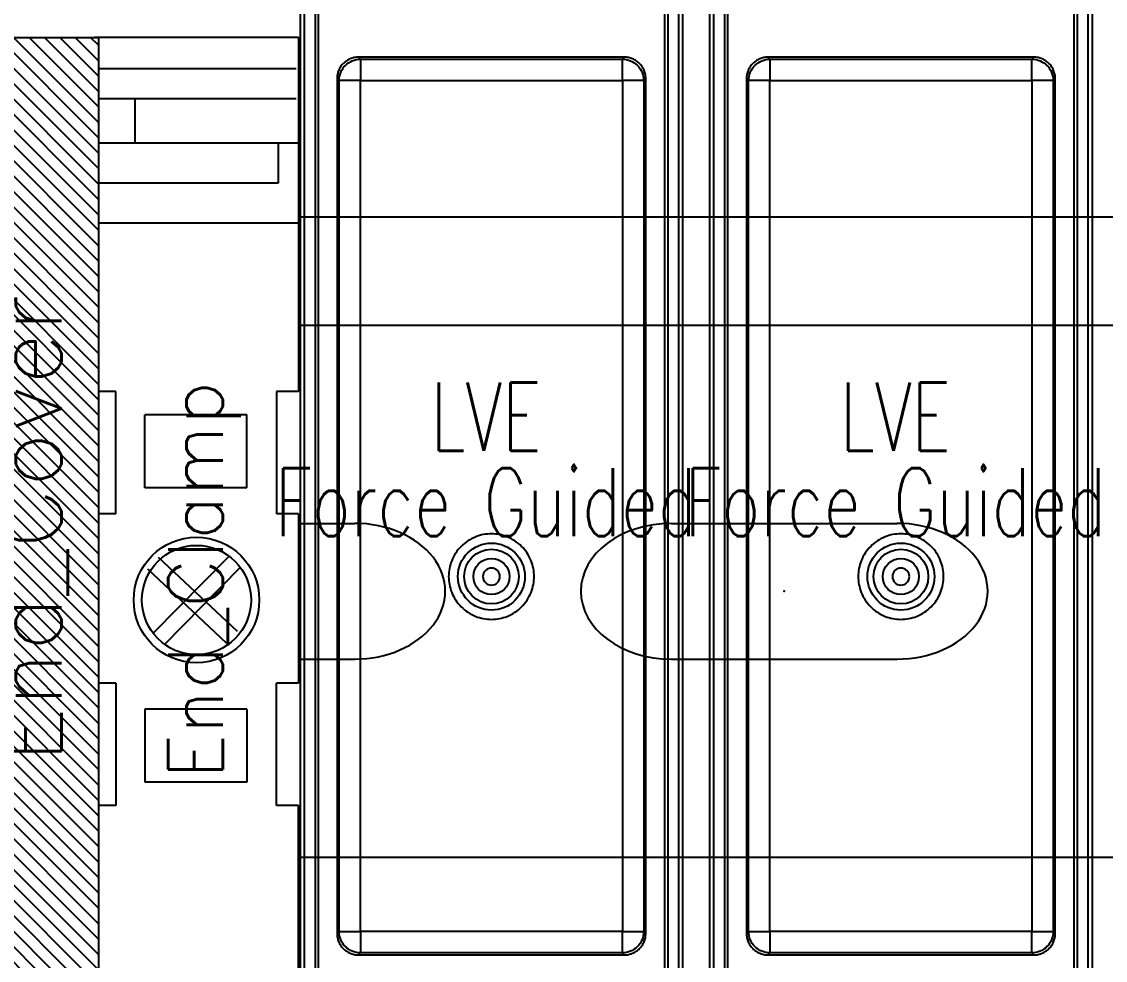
# Model space of a CAD drawing. Header units: inches. Extents: x 0.1 to 89.7, y 0.1 to 57.6.
# Drawn here: x 62.676 to 64.661, y 23.288 to 25.006 of the extents above; entities that cross this region are included whole.
import ezdxf
from ezdxf.enums import TextEntityAlignment as Align

# ---------------------------------------------------------------- set-up
doc = ezdxf.new("R2010")
doc.units = ezdxf.units.IN
doc.header["$MEASUREMENT"] = 0
doc.set_wipeout_variables(frame=1)
for name, color, linetype in [('PDESC', 142, 'Continuous'), ('PLOC', 8, 'Continuous'), ('PSYMS', 7, 'Continuous'), ('PTERM', 4, 'Continuous')]:
    doc.layers.add(name, color=color, linetype=linetype)
doc.styles.get("Standard").update_dxf_attribs({"font": 'arial.ttf'})
doc.styles.add('WD', font='romans.shx', dxfattribs={"height": 0.185})

# ---------------------------------------------------------------- blocks, each defined once
blk = doc.blocks.new('HDINFCF7')
for p, q in [((0, 0.69), (29, 0.69)), ((0, 0.49), (29, 0.49)), ((9.2918, 0.125), (9.7082, 0.125)), ((10.2918, 0.125), (10.7082, 0.125)), ((9.2918, -0.125), (9.7082, -0.125)), ((10.2918, -0.125), (10.7082, -0.125)), ((0, -0.49), (29, -0.49))]:
    blk.add_line(p, q)
for centre, major_axis, start_param, end_param in [((9.2918, 0), (-0.1668, 0), -1.570796, 1.570794), ((9.7082, 0), (0.1668, 0), 4.712386, 7.853986), ((10.2918, 0), (-0.1668, 0), -1.570796, 1.570794), ((10.7082, 0), (0.1668, 0), 4.712386, 7.853986)]:
    blk.add_ellipse(centre, major_axis=major_axis, ratio=0.749429, start_param=start_param, end_param=end_param)
for p in [(9.5, 0), (10.5, 0)]:
    blk.add_point(p)
at = {"flags": 11}
for p in [(1.5, 0), (14.5, 0), (27.5, 0)]:
    blk.add_attdef('NC', text='', height=0.01, rotation=270, dxfattribs=at).set_placement(p, align=Align.MIDDLE)
blk = doc.blocks.new('E_NS35N')
at = {"style": 'WD', "flags": 1}
for tag, height, p in [('INST', 0.125, (-0.0107, 0.4749)), ('LOC', 0.125, (-0.0107, 0.2983)), ('P_TAGSTRIP', 0.125, (-0.0107, 0.1218)), ('MFG', 0.05, (0.0343, -0.4763)), ('CAT', 0.05, (0.0343, -0.5478)), ('WDBLKNAM', 0.05, (0.0343, -0.6193)), ('FP', 0.05, (0.0343, -0.6908)), ('FPT', 0.05, (0.1754, -0.6908)), ('ASSYCODE', 0.05, (0.0343, -0.7892))]:
    blk.add_attdef(tag, text='', height=height, dxfattribs=at).set_placement(p, align=Align.CENTER)
at = {"style": 'WD', "width": 0.8}
blk.add_attdef('WIRENOL', text='', height=0.1, dxfattribs=at).set_placement((-1.0026, -0.1198), align=Align.MIDDLE_RIGHT)
blk.add_attdef('WIRENOR', text='', height=0.1, dxfattribs=at).set_placement((1.0594, -0.1198), align=Align.MIDDLE_LEFT)
at = {"style": 'WD', "flags": 1}
blk.add_attdef('TERMDESCL', text='', height=0.05, dxfattribs=at).set_placement((-1.0001, -0.2348), align=Align.MIDDLE_RIGHT)
blk.add_attdef('TERMDESCR', text='', height=0.05, dxfattribs=at).set_placement((1.0593, -0.2348), align=Align.MIDDLE_LEFT)
blk.add_wipeout([(-0.9692, 0), (-0.3791, 0), (-0.3791, -0.039), (-0.1549, -0.039), (-0.1549, 0), (0.1549, 0), (0.1549, -0.039), (0.3791, -0.039), (0.3791, 0), (1.0277, 0), (1.0277, -0.374), (0.3791, -0.374), (0.3791, -0.3335), (0.1549, -0.3335), (0.1549, -0.374), (-0.1549, -0.374), (-0.1549, -0.3335), (-0.3791, -0.3335), (-0.3791, -0.374), (-0.9692, -0.374)])
blk.add_wipeout([(-0.9692, 0), (-0.3791, 0), (-0.3791, -0.039), (-0.1549, -0.039), (-0.1549, 0), (0.1549, 0), (0.1549, -0.039), (0.3791, -0.039), (0.3791, 0), (1.0277, 0), (1.0277, -0.374), (0.3791, -0.374), (0.3791, -0.3335), (0.1549, -0.3335), (0.1549, -0.374), (-0.1549, -0.374), (-0.1549, -0.3335), (-0.3791, -0.3335), (-0.3791, -0.374), (-0.9692, -0.374)])
for p, q in [((-0.3791, 0), (-0.9692, 0)), ((-0.9692, 0), (-0.9692, -0.374)), ((-0.3791, -0.039), (-0.3791, 0)), ((-0.1549, -0.039), (-0.1549, 0)), ((0.1549, 0), (-0.1549, 0)), ((0.3791, 0), (1.0277, 0)), ((0.3791, -0.039), (0.3791, 0)), ((0.3791, 0), (0.688, 0)), ((0.688, 0), (0.688, -0.374)), ((0.915, -0.3698), (0.915, 0.0042)), ((0.9696, -0.3698), (0.9696, 0.0042)), ((1.0277, 0), (1.0277, -0.374)), ((-0.9268, -0.3782), (-0.9268, -0.0042)), ((-0.8721, -0.3782), (-0.8721, -0.0042)), ((-0.7907, -0.3782), (-0.7907, -0.0042)), ((-0.7175, -0.3364), (-0.7175, -0.0042)), ((-0.6897, -0.3782), (-0.6897, -0.0042)), ((0.7604, -0.3364), (0.7604, -0.0042)), ((0.8336, -0.3782), (0.8336, -0.0042)), ((-0.1549, -0.039), (-0.3791, -0.039)), ((0.1549, -0.039), (0.3791, -0.039)), ((-0.8721, -0.0742), (-0.7907, -0.0742)), ((0.915, -0.0742), (0.8336, -0.0742)), ((-0.2026, -0.0921), (-0.3361, -0.0921)), ((-0.3361, -0.2789), (-0.3361, -0.0921)), ((-0.2026, -0.2789), (-0.2026, -0.0921)), ((-0.0817, -0.2418), (0.0537, -0.0978)), ((0.2026, -0.0921), (0.3361, -0.0921)), ((0.2026, -0.2789), (0.2026, -0.0921)), ((0.3361, -0.2789), (0.3361, -0.0921)), ((-0.0636, -0.1077), (0.0776, -0.2466)), ((-0.0606, -0.2619), (0.0751, -0.1176)), ((-0.0839, -0.1287), (0.057, -0.2672)), ((-0.2026, -0.2789), (-0.3361, -0.2789)), ((0.2026, -0.2789), (0.3361, -0.2789)), ((-0.7907, -0.3364), (-0.7175, -0.3364)), ((-0.3791, -0.374), (-0.3791, -0.3335)), ((-0.3791, -0.3335), (-0.1549, -0.3335)), ((-0.1549, -0.374), (-0.1549, -0.3335)), ((0.3791, -0.3335), (0.1549, -0.3335)), ((0.3791, -0.374), (0.3791, -0.3335)), ((0.8336, -0.3364), (0.7604, -0.3364)), ((-0.9692, -0.374), (-0.3791, -0.374)), ((0.1549, -0.374), (-0.1549, -0.374)), ((1.0277, -0.374), (0.3791, -0.374)), ((0.688, -0.374), (0.3791, -0.374))]:
    blk.add_line(p, q)
for points in [[(0.1549, -0.039), (0.1549, 0)], [(0.1549, -0.374), (0.1549, -0.3335)]]:
    blk.add_lwpolyline(points)
for radius in [0.115, 0.1]:
    blk.add_circle((-0.0027, -0.187), radius)
at = {"style": 'WD'}
for tag in ['WIRENO', 'TERM']:
    blk.add_attdef(tag, text='', height=0.1, dxfattribs=at).set_placement((0.0343, -0.1851), align=Align.MIDDLE_CENTER)
blk = doc.blocks.new('wd_default_accessory')
at = {"style": 'WD', "flags": 1}
for tag, p in [('INST', (0, 0.4898)), ('LOC', (0, 0.3023)), ('P_TAGSTRIP', (0, 0.1148))]:
    blk.add_attdef(tag, text='', height=0.125, dxfattribs=at).set_placement(p, align=Align.MIDDLE_CENTER)
at = {"style": 'WD'}
blk.add_attdef('TERM', text='', height=0.125, dxfattribs=at).set_placement((-1.0446, -0.1822), align=Align.RIGHT)
blk.add_wipeout([(1, -0.25), (-1, -0.25), (-1, 0), (1, 0)])
for p, q in [((-0.9608, -0.25), (-0.7108, 0)), ((-0.9326, -0.25), (-0.6826, 0)), ((-0.9044, -0.25), (-0.6544, 0)), ((-0.8762, -0.25), (-0.6262, 0)), ((-0.848, -0.25), (-0.598, 0)), ((-0.8198, -0.25), (-0.5698, 0)), ((-0.7915, -0.25), (-0.5415, 0)), ((-0.7633, -0.25), (-0.5133, 0)), ((-0.7351, -0.25), (-0.4851, 0)), ((-0.7069, -0.25), (-0.4569, 0)), ((-0.6787, -0.25), (-0.4287, 0)), ((-0.6505, -0.25), (-0.4005, 0)), ((-0.6223, -0.25), (-0.3723, 0)), ((-0.5941, -0.25), (-0.3441, 0)), ((-0.5658, -0.25), (-0.3158, 0)), ((-0.5376, -0.25), (-0.2876, 0)), ((-0.5094, -0.25), (-0.2594, 0)), ((-0.453, -0.25), (-0.203, 0)), ((-0.3684, -0.25), (-0.1184, 0)), ((-0.3402, -0.25), (-0.0902, 0)), ((-0.2837, -0.25), (-0.0337, 0)), ((-0.2555, -0.25), (-0.0055, 0)), ((-0.1991, -0.25), (0.0509, 0)), ((-0.1709, -0.25), (0.0791, 0)), ((-0.1427, -0.25), (0.1073, 0)), ((-0.0863, -0.25), (0.1637, 0)), ((-0.058, -0.25), (0.192, 0)), ((-0.0298, -0.25), (0.2202, 0)), ((-0.0016, -0.25), (0.2484, 0)), ((0.0548, -0.25), (0.3048, 0)), ((0.083, -0.25), (0.333, 0)), ((0.1112, -0.25), (0.3612, 0)), ((0.1394, -0.25), (0.3902, 0.0008)), ((0.3933, -0.25), (0.6433, 0)), ((0.4216, -0.25), (0.6716, 0)), ((0.4498, -0.25), (0.6998, 0)), ((0.5062, -0.25), (0.7562, 0)), ((0.5626, -0.25), (0.8126, 0)), ((0.5908, -0.25), (0.8408, 0)), ((0.619, -0.25), (0.869, 0)), ((0.6755, -0.25), (0.9255, 0)), ((0.7319, -0.25), (0.9819, 0)), ((-1, -0.0621), (-0.9379, 0)), ((-1, -0.0282), (-0.9718, 0)), ((-1, -0.1199), (-0.8801, 0)), ((-1, -0.1481), (-0.8519, 0)), ((-1, -0.1763), (-0.8237, 0)), ((-1, -0.2046), (-0.7954, 0)), ((-1, -0.2328), (-0.7672, 0)), ((-1, -0.0926), (-0.9074, 0)), ((-0.989, -0.25), (-0.739, 0)), ((-0.4812, -0.25), (-0.2312, 0)), ((-0.4248, -0.25), (-0.1748, 0)), ((-0.3966, -0.25), (-0.1466, 0)), ((-0.3119, -0.25), (-0.0619, 0)), ((-0.2273, -0.25), (0.0227, 0)), ((-0.1145, -0.25), (0.1355, 0)), ((0.0266, -0.25), (0.2766, 0)), ((0.1677, -0.25), (0.4177, 0)), ((0.1959, -0.25), (0.4459, 0)), ((0.2241, -0.25), (0.4741, 0)), ((0.2523, -0.25), (0.5023, 0)), ((0.2805, -0.25), (0.5305, 0)), ((0.3087, -0.25), (0.5587, 0)), ((0.3369, -0.25), (0.5869, 0)), ((0.3651, -0.25), (0.6151, 0)), ((0.478, -0.25), (0.728, 0)), ((0.5344, -0.25), (0.7844, 0)), ((0.6472, -0.25), (0.8972, 0)), ((0.7037, -0.25), (0.9537, 0)), ((0.7601, -0.25), (1, -0.0101)), ((0.7883, -0.25), (1, -0.0383)), ((0.8165, -0.25), (1, -0.0665)), ((0.8447, -0.25), (1, -0.0947)), ((0.8729, -0.25), (1, -0.1229)), ((0.9012, -0.25), (1, -0.1512)), ((0.9294, -0.25), (1, -0.1794)), ((0.9576, -0.25), (1, -0.2076)), ((0.9858, -0.25), (1, -0.2358))]:
    blk.add_line(p, q)
blk.add_lwpolyline([(1, -0.25), (-1, -0.25), (-1, 0), (1, 0)], close=True)
at = {"style": 'WD', "flags": 1}
for tag, p in [('MFG', (-0.625, -0.0625)), ('WDBLKNAM', (0.5625, -0.0625)), ('CAT', (-0.625, -0.125)), ('FPT', (0.5625, -0.125)), ('ASSYCODE', (-0.625, -0.1875)), ('FP', (0.5625, -0.1875))]:
    blk.add_attdef(tag, text='', height=0.01, dxfattribs=at).set_placement(p, align=Align.MIDDLE_CENTER)
blk = doc.blocks.new('HCR1_DOLD_3NO_1_NC')
for p, q in [((0.0261, 4.0503), (0.0261, 0.0864)), ((0.6718, 4.0503), (0.6718, 0.0864)), ((0.6914, 4.0475), (0.6914, 0.0892)), ((0.6992, 4.0411), (0.6992, 0.0956)), ((0.5925, 3.0036), (0.1054, 3.0036)), ((0.1054, 3.0036), (0.1091, 2.9999)), ((0.1091, 2.9999), (0.5888, 2.9999)), ((0.1091, 2.9999), (0.1091, 2.9607)), ((0.5888, 2.9999), (0.5925, 3.0036)), ((0.5888, 2.9607), (0.5888, 2.9999)), ((0.0663, 2.9645), (0.0663, 1.3992)), ((0.07, 2.9607), (0.0663, 2.9645)), ((0.07, 1.4029), (0.07, 2.9607)), ((0.1091, 2.9607), (0.07, 2.9607)), ((0.1091, 2.9607), (0.5888, 2.9607)), ((0.1091, 1.4029), (0.1091, 2.9607)), ((0.6279, 2.9607), (0.5888, 2.9607)), ((0.5888, 2.9607), (0.5888, 1.4029)), ((0.6317, 2.9645), (0.6279, 2.9607)), ((0.6279, 2.9607), (0.6279, 1.4029)), ((0.6317, 1.3992), (0.6317, 2.9645)), ((0.0663, 1.3992), (0.07, 1.4029)), ((0.07, 1.4029), (0.1091, 1.4029)), ((0.1091, 1.4029), (0.1091, 1.3638)), ((0.5888, 1.4029), (0.1091, 1.4029)), ((0.5888, 1.4029), (0.6279, 1.4029)), ((0.5888, 1.3638), (0.5888, 1.4029)), ((0.6279, 1.4029), (0.6317, 1.3992)), ((0.1091, 1.3638), (0.1054, 1.3601)), ((0.1054, 1.3601), (0.5925, 1.3601)), ((0.5888, 1.3638), (0.1091, 1.3638)), ((0.5925, 1.3601), (0.5888, 1.3638))]:
    blk.add_line(p, q)
for radius in [0.0613, 0.05, 0.0331]:
    blk.add_circle((0.349, 2.0527), radius)
for points, knots in [([(0.032, 0.0864), (0.032, 0.7424), (0.032, 1.4054), (0.032, 2.7313), (0.032, 3.3943), (0.032, 4.0503)], [0, 0, 0, 0, 0.5, 0.5, 1, 1, 1, 1]), ([(0.6659, 4.0503), (0.6659, 3.3943), (0.6659, 2.7313), (0.6659, 1.4054), (0.6659, 0.7424), (0.6659, 0.0864)], [0, 0, 0, 0, 0.5, 0.5, 1, 1, 1, 1]), ([(-0.0013, 4.0411), (-0.0013, 3.3881), (-0.0013, 2.7282), (-0.0013, 1.4085), (-0.0013, 0.7486), (-0.0013, 0.0956)], [0, 0, 0, 0, 0.5, 0.5, 1, 1, 1, 1]), ([(0.0065, 0.0892), (0.0065, 0.7443), (0.0065, 1.4063), (0.0065, 2.7304), (0.0065, 3.3924), (0.0065, 4.0475)], [0, 0, 0, 0, 0.5, 0.5, 1, 1, 1, 1]), ([(0.1054, 3.0036), (0.1041, 3.0035), (0.1016, 3.0035), (0.0978, 3.0029), (0.094, 3.002), (0.0904, 3.0007), (0.0869, 2.999), (0.0836, 2.997), (0.0805, 2.9947), (0.0777, 2.9922), (0.0751, 2.9893), (0.0728, 2.9862), (0.0708, 2.9829), (0.0692, 2.9795), (0.0679, 2.9758), (0.067, 2.9721), (0.0664, 2.9683), (0.0663, 2.9657), (0.0663, 2.9645)], [0, 0, 0, 0, 0.0625, 0.125, 0.1875, 0.25, 0.3125, 0.375, 0.4375, 0.5, 0.5625, 0.625, 0.6875, 0.75, 0.8125, 0.875, 0.9375, 1, 1, 1, 1]), ([(0.07, 2.9607), (0.07, 2.971), (0.0742, 2.9812), (0.0887, 2.9957), (0.0989, 2.9999), (0.1091, 2.9999)], [0, 0, 0, 0, 0.5, 0.5, 1, 1, 1, 1]), ([(0.5888, 2.9999), (0.5991, 2.9999), (0.6092, 2.9957), (0.6237, 2.9812), (0.6279, 2.971), (0.6279, 2.9607)], [0, 0, 0, 0, 0.5, 0.5, 1, 1, 1, 1]), ([(0.6317, 2.9645), (0.6316, 2.9657), (0.6315, 2.9683), (0.631, 2.9721), (0.63, 2.9758), (0.6287, 2.9795), (0.6271, 2.9829), (0.6251, 2.9862), (0.6228, 2.9893), (0.6202, 2.9922), (0.6174, 2.9947), (0.6143, 2.997), (0.611, 2.999), (0.6075, 3.0007), (0.6039, 3.002), (0.6002, 3.0029), (0.5964, 3.0035), (0.5938, 3.0035), (0.5925, 3.0036)], [0, 0, 0, 0, 0.0625, 0.125, 0.1875, 0.25, 0.3125, 0.375, 0.4375, 0.5, 0.5625, 0.625, 0.6875, 0.75, 0.8125, 0.875, 0.9375, 1, 1, 1, 1]), ([(0.4272, 2.0527), (0.4272, 2.0478), (0.4263, 2.0379), (0.422, 2.0233), (0.4149, 2.0094), (0.4047, 1.997), (0.3923, 1.9868), (0.3783, 1.9796), (0.3637, 1.9753), (0.349, 1.974), (0.3342, 1.9753), (0.3196, 1.9796), (0.3057, 1.9868), (0.2933, 1.997), (0.2831, 2.0094), (0.2759, 2.0233), (0.2716, 2.0379), (0.2702, 2.0527), (0.2716, 2.0674), (0.2759, 2.0821), (0.2831, 2.096), (0.2932, 2.1084), (0.3057, 2.1186), (0.3196, 2.1258), (0.3342, 2.1301), (0.349, 2.1314), (0.3637, 2.1301), (0.3783, 2.1258), (0.3922, 2.1186), (0.4047, 2.1084), (0.4149, 2.096), (0.422, 2.0821), (0.4263, 2.0675), (0.4272, 2.0576), (0.4272, 2.0527)], [0, 0, 0, 0, 0.02999, 0.060002, 0.092479, 0.125, 0.157477, 0.189998, 0.219977, 0.25, 0.279979, 0.310002, 0.342479, 0.375, 0.407477, 0.439998, 0.469977, 0.5, 0.529979, 0.560002, 0.592479, 0.625, 0.657477, 0.689998, 0.719977, 0.75, 0.779979, 0.810002, 0.842479, 0.875, 0.907477, 0.939998, 0.969988, 1, 1, 1, 1]), ([(0.3646, 2.0527), (0.3646, 2.0486), (0.3629, 2.0445), (0.3571, 2.0387), (0.3531, 2.037), (0.3449, 2.037), (0.3408, 2.0387), (0.335, 2.0445), (0.3333, 2.0486), (0.3333, 2.0568), (0.335, 2.0609), (0.3408, 2.0667), (0.3449, 2.0683), (0.3531, 2.0683), (0.3571, 2.0667), (0.3629, 2.0609), (0.3646, 2.0568), (0.3646, 2.0527)], [0, 0, 0, 0, 0.125, 0.125, 0.25, 0.25, 0.375, 0.375, 0.5, 0.5, 0.625, 0.625, 0.75, 0.75, 0.875, 0.875, 1, 1, 1, 1]), ([(0.0663, 1.3992), (0.0663, 1.3979), (0.0664, 1.3954), (0.067, 1.3916), (0.0679, 1.3878), (0.0692, 1.3842), (0.0708, 1.3807), (0.0728, 1.3774), (0.0751, 1.3744), (0.0777, 1.3715), (0.0805, 1.3689), (0.0836, 1.3666), (0.0869, 1.3646), (0.0904, 1.363), (0.094, 1.3617), (0.0978, 1.3608), (0.1016, 1.3602), (0.1041, 1.3601), (0.1054, 1.3601)], [0, 0, 0, 0, 0.0625, 0.125, 0.1875, 0.25, 0.3125, 0.375, 0.4375, 0.5, 0.5625, 0.625, 0.6875, 0.75, 0.8125, 0.875, 0.9375, 1, 1, 1, 1]), ([(0.1091, 1.3638), (0.0989, 1.3638), (0.0887, 1.368), (0.0742, 1.3825), (0.07, 1.3927), (0.07, 1.4029)], [0, 0, 0, 0, 0.5, 0.5, 1, 1, 1, 1]), ([(0.6279, 1.4029), (0.6279, 1.3927), (0.6237, 1.3825), (0.6092, 1.368), (0.5991, 1.3638), (0.5888, 1.3638)], [0, 0, 0, 0, 0.5, 0.5, 1, 1, 1, 1]), ([(0.5925, 1.3601), (0.5938, 1.3601), (0.5964, 1.3602), (0.6002, 1.3608), (0.6039, 1.3617), (0.6075, 1.363), (0.611, 1.3646), (0.6143, 1.3666), (0.6174, 1.3689), (0.6202, 1.3715), (0.6228, 1.3744), (0.6251, 1.3774), (0.6271, 1.3807), (0.6287, 1.3842), (0.63, 1.3878), (0.631, 1.3916), (0.6315, 1.3954), (0.6316, 1.3979), (0.6317, 1.3992)], [0, 0, 0, 0, 0.0625, 0.125, 0.1875, 0.25, 0.3125, 0.375, 0.4375, 0.5, 0.5625, 0.625, 0.6875, 0.75, 0.8125, 0.875, 0.9375, 1, 1, 1, 1])]:
    blk.add_open_spline(points, degree=3, knots=knots)
at = {"style": 'WD'}
blk.add_attdef('TAG1', text='', height=0.125, dxfattribs=at).set_placement((0.358, 4.3082), align=Align.CENTER)
at = {"style": 'WD', "flags": 9}
blk.add_attdef('FAMILY', (0.2878, 2.837), '', height=0.01, dxfattribs=at)
for tag, p in [('CAT', (0.3129, 2.7928)), ('MFG', (0.3109, 2.7734)), ('ASSYCODE', (0.3131, 2.756))]:
    blk.add_attdef(tag, text='', height=0.01, dxfattribs=at).set_placement(p, align=Align.CENTER)
at = {"style": 'WD', "width": 0.7}
for tag, p in [('INST', (0.3389, 2.4523)), ('LOC', (0.3389, 2.2827)), ('DESC1', (0.3389, 2.1265)), ('DESC2', (0.3389, 1.9702)), ('DESC3', (0.3389, 1.8223)), ('XREF', (0.3389, 1.2515))]:
    blk.add_attdef(tag, text='', height=0.125, dxfattribs=at).set_placement(p, align=Align.CENTER)

msp = doc.modelspace()

# ---------------------------------------------------------------- block references
at = {"layer": 'PSYMS'}
ref = msp.add_blockref('HCR1_DOLD_3NO_1_NC', (63.9375, 21.9375), dxfattribs=at)
ref.add_attrib('DESC1', 'Force Guided', dxfattribs={"layer": 'PDESC', "height": 0.125, "style": 'WD', "width": 0.7}).set_placement((64.27637, 24.06397), align=Align.CENTER)
ref.add_attrib('LOC', 'LVE', dxfattribs={"layer": 'PLOC', "height": 0.125, "style": 'WD', "width": 0.7}).set_placement((64.27637, 24.22022), align=Align.CENTER)
at = {"layer": 'PSYMS', "xscale": 0.9935880310615606, "yscale": 0.9935880310615606, "zscale": 0.9935880310615606}
msp.add_blockref('HDINFCF7', (53.6402, 23.96339), dxfattribs=at)

# ---------------------------------------------------------------- next in the draw order: block references
at = {"layer": 'PSYMS'}
ref = msp.add_blockref('E_NS35N', (62.80932, 23.95002), dxfattribs=dict(at, rotation=90))
ref.add_attrib('TERM', 'End_Clamp', dxfattribs={"layer": 'PTERM', "height": 0.1, "rotation": 90, "style": 'WD'}).set_placement((62.99439, 23.98434), align=Align.MIDDLE_CENTER)

# ---------------------------------------------------------------- next in the draw order: block references
ref = msp.add_blockref('HCR1_DOLD_3NO_1_NC', (63.1875, 21.9375), dxfattribs=at)
ref.add_attrib('DESC1', 'Force Guided', dxfattribs={"layer": 'PDESC', "height": 0.125, "style": 'WD', "width": 0.7}).set_placement((63.52637, 24.06397), align=Align.CENTER)
ref.add_attrib('LOC', 'LVE', dxfattribs={"layer": 'PLOC', "height": 0.125, "style": 'WD', "width": 0.7}).set_placement((63.52637, 24.22022), align=Align.CENTER)
ref = msp.add_blockref('wd_default_accessory', (62.56668, 23.97698), dxfattribs=dict(at, rotation=90))
ref.add_attrib('TERM', 'End_Cover', dxfattribs={"layer": 'PTERM', "height": 0.125, "rotation": 90, "style": 'WD'}).set_placement((62.74885, 24.50657), align=Align.RIGHT)

doc.saveas('drawing.dxf')
